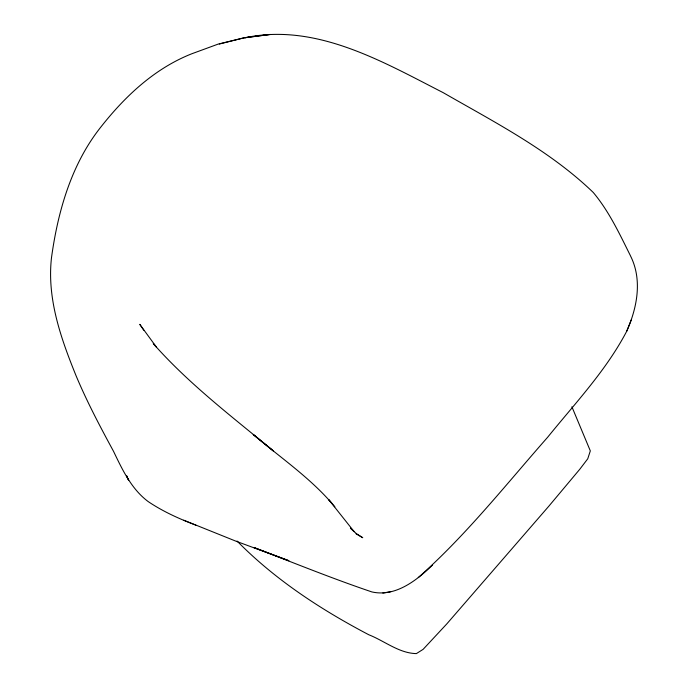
<?xml version="1.0" encoding="UTF-8"?>
<svg xmlns="http://www.w3.org/2000/svg" width="688" height="688" viewBox="0 0 688 688"><rect width="100%" height="100%" fill="white"/><g stroke="black" fill="none" stroke-linecap="round" stroke-linejoin="round"><path stroke-width="1.03" d="M418.27 577.576C466.034 535.341 505.68 484.92 547.7 437.19C575.366 402.97 606.214 370.436 626.751 331.177L626.794 331.057C637.122 307.699 642.54 279.93 630.569 256.048L630.466 255.79C619.578 233.929 609.035 211.293 593.254 192.468C549.764 150.526 495.145 122.524 443.201 92.656C382.39 61.576 315.826 22.515 244.816 37.797L270.289 34.434L244.627 37.685L218.234 44.075L191.995 53.69C154.078 68.602 124.124 97.103 99.485 128.785C71.5 164.896 58.317 210.253 51.892 254.878L51.497 257.69C46.81 298.618 60.94 338.487 76.11 375.846C86.98 401.775 100.121 426.646 113.537 451.337C122.378 469.732 131.356 488.979 148.144 501.552C162.944 511.528 179.258 518.855 195.891 525.168M626.751 331.177L631.214 320.032M432.546 565.037C416.739 580.38 395.445 597.227 371.916 591.938C332.046 578.47 293.054 562.552 253.777 547.459L288.9 560.729L235.709 541.095L183.773 520.214M219.317 44.049L244.627 37.685M390.724 591.68L382.82 593.047M356.049 533.819L362.757 537.724L356.289 533.57L350.424 528.1L354.217 531.738L328.795 499.729L334.875 506.789M237.068 541.043C274.701 579.348 320.187 609.121 367.504 634.078L368.82 634.766C384.472 640.906 399.109 653.308 416.378 653.6L423.103 649.36L446.822 623.878L548.861 506.153L579.846 469.173L587.758 458.776L590.321 450.889L571.9 406.789M332.063 503.539C309.144 477.016 279.749 457.124 253.227 434.489L273.42 450.967C232.071 416.704 188.925 384.033 153.261 343.604L156.236 346.864L139.793 324.358L143.792 330.257M126.54 475.726L128.656 480.362L126.515 475.494"/></g></svg>
